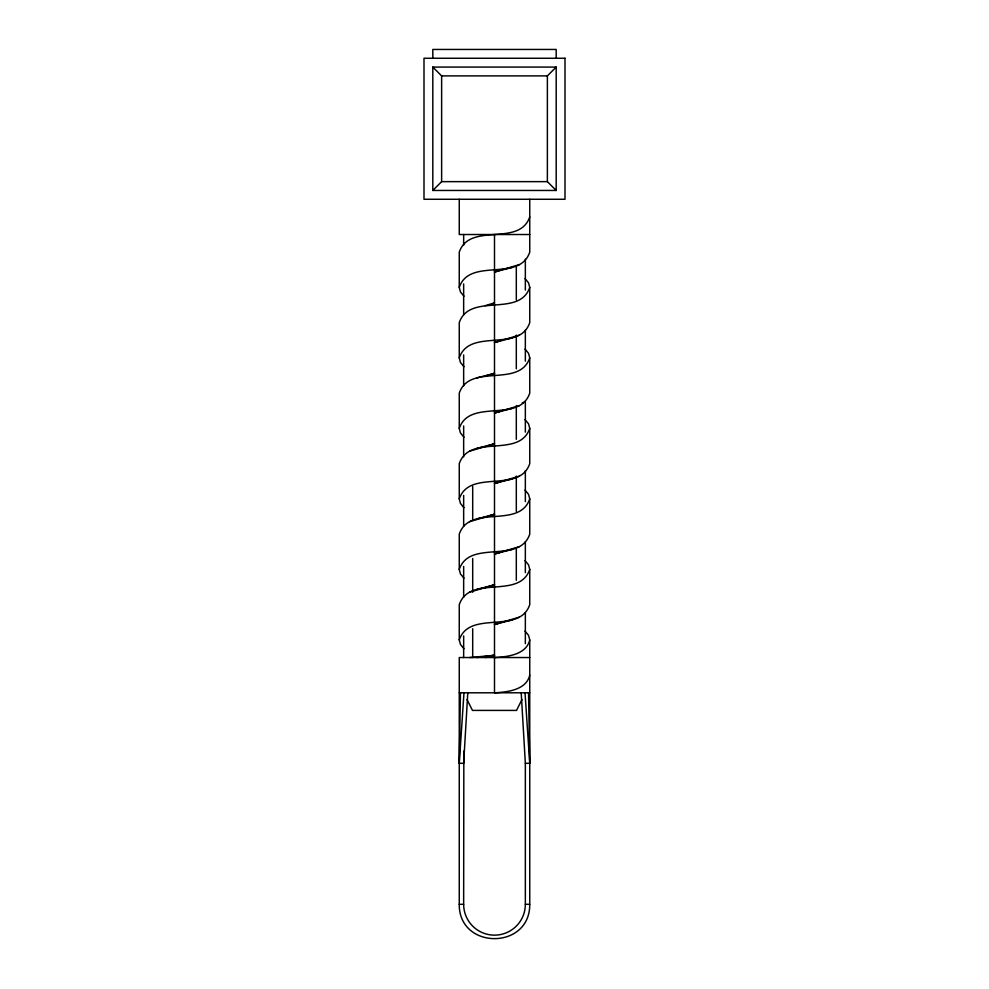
<?xml version="1.0" encoding="UTF-8"?>
<svg xmlns="http://www.w3.org/2000/svg" width="989" height="989" viewBox="0 0 989 989"><rect width="100%" height="100%" fill="white"/><g stroke="black" fill="none" stroke-linecap="round" stroke-linejoin="round"><path stroke-width="1.48" d="M463.841 751.034L463.656 904.305A30.844 30.844 0 0 0 494.5 935.149A30.844 30.844 0 0 0 525.344 904.305L525.344 763.298L521.215 692.794M467.785 692.794L463.656 763.298L459.255 763.298L460.454 692.794M459.255 763.298L463.977 692.794M525.023 631.106L528.546 635.346L529.745 639.908L529.745 904.305C530.215 950.07 458.785 950.07 459.255 904.305L459.255 657.537L529.745 657.537M463.977 296.206L460.454 291.965L459.255 287.403C469.701 256.794 519.299 282.755 529.745 252.146L529.745 199.271M463.977 366.709L460.454 362.469L459.255 357.894C469.701 327.297 519.299 353.246 529.745 322.649L529.745 287.403L528.546 282.842L525.023 278.589M463.977 437.212L460.454 432.959L459.255 428.398C469.701 397.801 519.299 423.749 529.745 393.152L529.745 357.894L528.546 353.333L525.023 349.092M529.745 216.9C519.299 247.497 469.701 221.548 459.255 252.146L459.255 287.403M463.977 507.716L460.454 503.463L459.255 498.901C469.701 468.304 519.299 494.253 529.745 463.656L529.745 428.398L528.546 423.836L525.023 419.596M529.745 287.403C519.299 318.001 469.701 292.052 459.255 322.649L459.255 357.894M463.977 578.219L460.454 573.966L459.255 569.404C469.701 538.807 519.299 564.756 529.745 534.159L529.745 498.901L528.546 494.339L525.023 490.099M529.745 357.894C519.299 388.504 469.701 362.555 459.255 393.152L459.255 428.398M463.977 648.722L460.454 644.469L459.255 639.908C469.701 609.311 519.299 635.259 529.745 604.662L529.745 569.404L528.546 564.843L525.023 560.602M529.745 428.398C519.299 459.007 469.701 433.046 459.255 463.656L459.255 498.901M529.745 498.901C519.299 529.511 469.701 503.549 459.255 534.159L459.255 569.404M529.745 569.404C519.299 600.014 469.701 574.053 459.255 604.662L459.255 639.908M529.745 639.908C526.358 654.805 507.233 656.881 494.5 657.537M529.745 675.166C526.358 690.062 507.233 692.139 494.5 692.794L494.5 234.517M521.957 699.569L516.53 710.411L472.47 710.411L467.043 699.569M432.811 190.457L441.626 181.642L547.374 181.642L556.189 190.457L432.811 190.457L432.811 67.079L556.189 67.079L556.189 190.457M432.811 67.079L441.626 75.893L547.374 75.893L556.189 67.079M492.213 304.229L494.5 302.819L485.376 305.626M490.297 375.091L494.5 373.323L476.871 377.885M497.232 270.862L494.5 271.975L512.129 267.413M497.232 482.372L494.5 483.485L512.129 478.923M491.768 515.442L494.5 514.329L476.871 518.891M491.768 585.945L494.5 584.833L476.871 589.395M497.232 623.379L494.5 624.492L512.129 619.93M522.254 402.968L525.023 401.967M503.624 269.169L494.5 271.975L498.901 270.677M512.129 337.917L494.5 342.478L503.624 339.672M485.376 376.129L494.5 373.323M512.129 408.42L494.5 412.982L503.624 410.175M485.376 446.632L494.5 443.826L476.871 448.388M503.624 480.679L494.5 483.485L500.36 481.754M485.376 517.136L494.5 514.329L490.099 515.628M512.129 549.427L494.5 553.988L503.624 551.182M485.376 587.639L494.5 584.833L488.64 586.564M503.624 621.685L494.5 624.492L500.36 622.761M503.302 269.379L519.423 264.607M494.5 342.478L500.36 340.748M504.761 339.45L519.423 335.11M494.5 412.982L500.36 411.251M503.302 410.386L519.423 405.614M469.577 451.194L484.239 446.855M488.64 445.557L494.5 443.826M503.302 480.889L519.423 476.117M469.577 521.697L485.698 516.926M494.5 553.988L500.36 552.258M503.302 551.392L519.423 546.62M469.577 592.201L485.698 587.429M503.302 621.896L519.423 617.124M485.376 657.537L494.5 655.336L469.577 657.537M476.871 657.537L494.5 655.336L491.595 655.633M529.745 234.517L459.255 234.517L459.255 199.271M459.255 692.794L529.745 692.794M525.344 763.298L529.745 763.298L528.546 692.794M459.255 904.305L463.656 904.305M525.344 904.305L529.745 904.305M525.023 692.794L529.745 763.298M556.189 58.264L556.189 49.45L432.811 49.45L432.811 58.264M547.374 75.893L547.374 181.642M525.344 259.217L525.344 290.098M525.344 330.239L525.344 361.121M525.344 401.262L525.344 432.131M525.344 470.727L525.344 501.608M525.344 541.749L525.344 572.631M525.344 612.772L525.344 643.641M516.307 266.115L516.307 299.84M516.307 335.086L516.307 368.81M516.307 405.589L516.307 439.314M516.307 476.092L516.307 511.35M516.307 548.129L516.307 580.32M472.693 486.464L472.693 520.189M472.693 558.501L472.693 592.226M472.693 628.683L472.693 657.537M463.656 234.517L463.656 245.321M463.656 283.93L463.656 314.799M463.656 354.94L463.656 385.821M463.656 425.962L463.656 456.831M463.656 495.427L463.656 526.309M463.656 566.45L463.656 597.331M463.656 635.927L463.656 657.537M441.626 75.893L441.626 181.642M565.003 58.264L423.997 58.264L423.997 199.271L565.003 199.271L565.003 58.264"/></g></svg>
